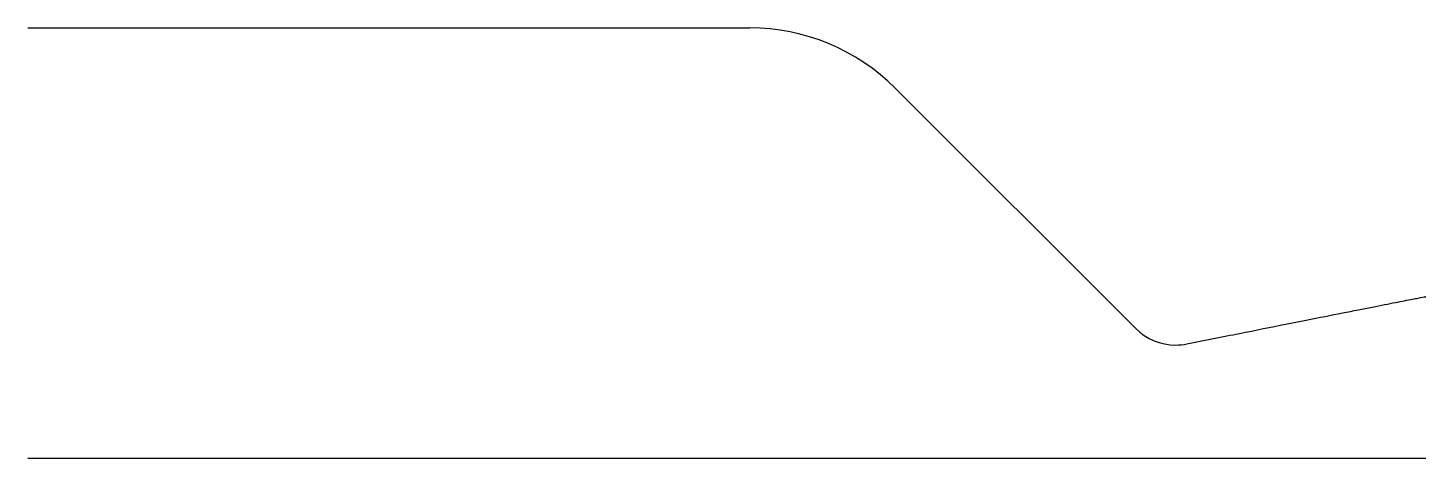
# Model space of a CAD drawing. Header units: inches. Extents: x 0 to 3.32, y -2.03 to 0.75.
# Drawn here: x 0 to 2.436, y 0 to 0.75 of the extents above; entities outside this region: 1.
import ezdxf

# ---------------------------------------------------------------- set-up
doc = ezdxf.new("R2010")
doc.units = ezdxf.units.IN
doc.header["$MEASUREMENT"] = 0
doc.linetypes.add('CENTER2', pattern=[28.575, 19.05, -3.175, 3.175, -3.175])
doc.layers.get('0').update_dxf_attribs({"color": 1})
doc.layers.add('Dimensions', color=5, linetype='Continuous')
doc.styles.get("Standard").update_dxf_attribs({"font": 'txt', "width": 0.75})

msp = doc.modelspace()

# ---------------------------------------------------------------- linework, layer by layer
for p, q in [((0, 0.75004), (1.258015, 0.75004)), ((1.511058, 0.645226), (1.930312, 0.225972))]:
    msp.add_line(p, q)
at = {"color": 3, "linetype": 'CENTER2'}
msp.add_line((0, 0), (2.435895, 0), dxfattribs=at)
for centre, radius, start, end in [((1.258015, 0.392184), 0.357856, 45, 90), ((2, 0.295659), 0.098553, 225, 270), ((2, 0.295659), 0.098553, 270, 281.297942)]:
    msp.add_arc(centre, radius, start, end)
msp.add_open_spline([(2.019308, 0.199016), (2.421985, 0.279464), (2.435895, 0.281419)], degree=2)

# ---------------------------------------------------------------- texts
at = {"layer": 'Dimensions', "color": 3}
msp.add_text('Vortex_Chamber_Cold_Wall', height=0.19685, dxfattribs=at).set_placement((0, -1.968504))

doc.saveas('drawing.dxf')
